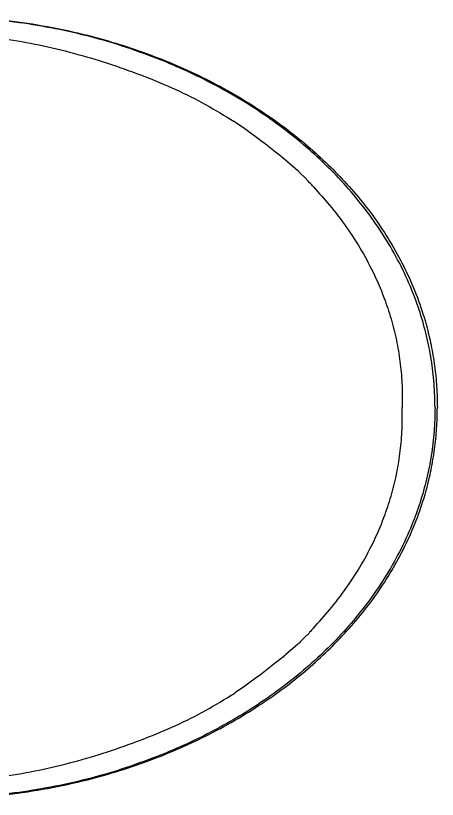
# Model space of a CAD drawing. Header units: millimetres. Extents: x 136 to 1356, y 36 to 868.
# Drawn here: x 460.3 to 664.5, y 488 to 867 of the extents above; entities that cross this region are included whole.
import ezdxf

# ---------------------------------------------------------------- set-up
doc = ezdxf.new("R2010")
doc.units = ezdxf.units.MM
doc.header["$LTSCALE"] = 20

msp = doc.modelspace()

# ---------------------------------------------------------------- linework, layer by layer
at = {"color": 7, "linetype": 'Continuous', "lineweight": 25}
for p, q in [((566.12, 815.78), (566.14, 815.82)), ((566.12, 539.23), (566.14, 539.18))]:
    msp.add_line(p, q, dxfattribs=at)
at = {"color": 7, "linetype": 'Continuous', "lineweight": 25, "flags": 128}
for points in [[(604.45, 784.21), (604.08, 784.65), (603.62, 785.16), (603.03, 785.81), (602.64, 786.25), (602.14, 786.77), (600.28, 788.7), (598.03, 790.92), (597.64, 791.3), (597.33, 791.58), (596.87, 792), (595.7, 793.04), (591.02, 797.14), (590.62, 797.48), (590.21, 797.83), (589.77, 798.21), (589.75, 798.22), (589.75, 798.23), (589.74, 798.23), (589.74, 798.23), (589.74, 798.23), (589.74, 798.23), (589.74, 798.23), (589.74, 798.23), (589.74, 798.23), (589.74, 798.23), (589.74, 798.23), (589.74, 798.23), (589.74, 798.23), (589.74, 798.23), (589.73, 798.24), (589.72, 798.25), (589.72, 798.25), (589.72, 798.25), (589.72, 798.25), (589.71, 798.26), (589.71, 798.26), (589.71, 798.26), (589.71, 798.26), (589.71, 798.26), (589.71, 798.26), (589.71, 798.26), (589.71, 798.26), (589.71, 798.26), (589.71, 798.26), (589.71, 798.26), (589.71, 798.26), (589.71, 798.26), (589.71, 798.26), (589.71, 798.26), (589.7, 798.27), (589.67, 798.29), (589.6, 798.35), (589.23, 798.64), (588.62, 799.13), (586.18, 801.06), (583.73, 802.97), (581.25, 804.86), (578.77, 806.73), (576.27, 808.59), (573.76, 810.42), (571.23, 812.24), (568.69, 814.04), (567.42, 814.93), (566.78, 815.38), (566.43, 815.62), (566.23, 815.76), (566.17, 815.8), (566.16, 815.81), (566.16, 815.81), (566.16, 815.81), (566.16, 815.81), (566.16, 815.81), (566.16, 815.81), (566.16, 815.81), (566.16, 815.81), (566.16, 815.81), (566.16, 815.81), (566.16, 815.81), (566.15, 815.81), (566.15, 815.81), (566.15, 815.81), (566.15, 815.81), (566.15, 815.81), (566.15, 815.81), (566.15, 815.81), (566.15, 815.81), (566.15, 815.81), (566.15, 815.81), (566.15, 815.81), (566.15, 815.82), (566.15, 815.82), (566.15, 815.82), (566.14, 815.82), (566.14, 815.82), (566.14, 815.82)], [(604.45, 570.8), (604.32, 570.64), (604.24, 570.55), (604.15, 570.44), (604.11, 570.39), (603.83, 570.08), (603.38, 569.58), (602.99, 569.15), (602.63, 568.76), (602.17, 568.26), (600.35, 566.38), (598.06, 564.11), (597.65, 563.72), (597.33, 563.42), (596.87, 563.01), (595.7, 561.96), (591.02, 557.87), (590.62, 557.53), (590.21, 557.17), (589.77, 556.8), (589.75, 556.78), (589.75, 556.78), (589.75, 556.78), (589.74, 556.78), (589.74, 556.78), (589.74, 556.78), (589.74, 556.78), (589.74, 556.78), (589.74, 556.78), (589.74, 556.78), (589.74, 556.78), (589.74, 556.78), (589.74, 556.78), (589.74, 556.77), (589.73, 556.77), (589.72, 556.76), (589.72, 556.76), (589.72, 556.76), (589.72, 556.75), (589.71, 556.75), (589.71, 556.75), (589.71, 556.75), (589.71, 556.75), (589.71, 556.75), (589.71, 556.75), (589.71, 556.75), (589.71, 556.75), (589.71, 556.75), (589.71, 556.75), (589.71, 556.75), (589.71, 556.75), (589.71, 556.75), (589.71, 556.75), (589.71, 556.75), (589.7, 556.74), (589.67, 556.72), (589.6, 556.66), (589.23, 556.36), (588.62, 555.88), (586.18, 553.95), (583.73, 552.04), (581.25, 550.14), (578.77, 548.27), (576.27, 546.42), (573.76, 544.58), (571.23, 542.77), (568.69, 540.97), (567.42, 540.07), (566.78, 539.63), (566.43, 539.38), (566.23, 539.25), (566.17, 539.2), (566.16, 539.2), (566.16, 539.2), (566.16, 539.2), (566.16, 539.19), (566.16, 539.19), (566.16, 539.19), (566.16, 539.19), (566.16, 539.19), (566.16, 539.19), (566.16, 539.19), (566.16, 539.19), (566.16, 539.19), (566.16, 539.19), (566.16, 539.19), (566.15, 539.19), (566.15, 539.19), (566.15, 539.19), (566.15, 539.19), (566.15, 539.19), (566.15, 539.19), (566.15, 539.19), (566.15, 539.19), (566.15, 539.19), (566.15, 539.19), (566.15, 539.19), (566.15, 539.19), (566.14, 539.19), (566.14, 539.18)]]:
    msp.add_lwpolyline(points, dxfattribs=at)
at = {"color": 7, "linetype": 'Continuous', "lineweight": 25}
for points, knots in [([(351.42, 866.8), (360.06, 866.84), (377.34, 866.92), (403.26, 867.08), (427.11, 866.92), (448.89, 865.7), (468.49, 863.21), (487.89, 859.48), (505.68, 854.83), (521.87, 849.53), (536.49, 843.84), (550.78, 837.33), (564.65, 830.01), (577.33, 822.3), (588.84, 814.31), (599.25, 806.19), (609.18, 797.44), (618.54, 788.11), (627.25, 778.2), (635.29, 767.66), (642.54, 756.46), (648.94, 744.63), (654.35, 732.32), (657.51, 723.06), (659.83, 714.82), (661.57, 707.55), (663.22, 697.67), (664.27, 687.61), (664.4, 680.87), (664.47, 677.5)], [0, 0, 0, 0, 0.063141, 0.126282, 0.189411, 0.237439, 0.285568, 0.333695, 0.381717, 0.419846, 0.458072, 0.496319, 0.534521, 0.57263, 0.604677, 0.636863, 0.669095, 0.701299, 0.733417, 0.76542, 0.798073, 0.830835, 0.863581, 0.896211, 0.9022, 0.926167, 0.950769, 0.975398, 1, 1, 1, 1]), ([(526.6, 847.17), (521, 849.2), (509.8, 853.26), (492.57, 857.98), (475.14, 861.72), (457.53, 864.38), (439.84, 866.07), (428.01, 866.31), (422.1, 866.44)], [0, 0, 0, 0, 0.166895, 0.333562, 0.500355, 0.667039, 0.833639, 1, 1, 1, 1]), ([(422.84, 858.24), (428.55, 858.09), (439.96, 857.78), (457, 855.7), (473.85, 852.6), (490.45, 848.47), (506.79, 843.54), (517.46, 839.61), (522.78, 837.65)], [0, 0, 0, 0, 0.16739, 0.334623, 0.501594, 0.668201, 0.834187, 1, 1, 1, 1]), ([(663.35, 677.5), (663.26, 681.39), (663.07, 689.16), (661.64, 700.74), (659.39, 712.18), (656.24, 723.4), (651.94, 735.23), (646.27, 747.51), (639.06, 760.1), (630.81, 772.05), (621.67, 783.3), (611.74, 793.79), (601.11, 803.58), (589.82, 812.67), (578, 821.02), (565.73, 828.65), (553.06, 835.54), (540.04, 841.79), (531.08, 845.38), (526.6, 847.17)], [0, 0, 0, 0, 0.050381, 0.100547, 0.150791, 0.201226, 0.251297, 0.3136, 0.376092, 0.438895, 0.501351, 0.563509, 0.625742, 0.688313, 0.750899, 0.813086, 0.875185, 0.937471, 1, 1, 1, 1]), ([(522.78, 837.65), (527.82, 835.61), (537.86, 831.53), (552.35, 824.22), (561.54, 818.59), (566.12, 815.78)], [0, 0, 0, 0, 0.33507, 0.66831, 1, 1, 1, 1]), ([(604.45, 784.21), (607.09, 781.3), (612.77, 775.06), (620.62, 764.73), (627.94, 753.4), (634.2, 741.56), (639, 730.11), (642.53, 719.19), (645.01, 708.9), (646.67, 698.49), (647.55, 688.01), (647.47, 681.01), (647.42, 677.5)], [0, 0, 0, 0, 0.099676, 0.2143, 0.328817, 0.441976, 0.554025, 0.643554, 0.73329, 0.822362, 0.911033, 1, 1, 1, 1]), ([(351.42, 488.21), (360.06, 488.16), (377.34, 488.08), (403.26, 487.92), (427.11, 488.08), (448.89, 489.3), (468.49, 491.8), (487.89, 495.53), (505.68, 500.18), (521.87, 505.48), (536.49, 511.17), (550.78, 517.68), (564.65, 525), (577.33, 532.71), (588.84, 540.69), (599.25, 548.82), (609.18, 557.56), (618.54, 566.9), (627.25, 576.81), (635.29, 587.35), (642.54, 598.55), (648.94, 610.38), (654.35, 622.68), (657.51, 631.94), (659.83, 640.19), (661.57, 647.45), (663.22, 657.34), (664.27, 667.4), (664.4, 674.14), (664.47, 677.5)], [0, 0, 0, 0, 0.063141, 0.126282, 0.189411, 0.237439, 0.285568, 0.333695, 0.381717, 0.419846, 0.458072, 0.496319, 0.534521, 0.57263, 0.604677, 0.636863, 0.669095, 0.701299, 0.733417, 0.76542, 0.798073, 0.830835, 0.863581, 0.896211, 0.9022, 0.926167, 0.950769, 0.975398, 1, 1, 1, 1]), ([(663.35, 677.5), (663.26, 673.61), (663.07, 665.85), (661.64, 654.27), (659.39, 642.83), (656.24, 631.61), (651.94, 619.78), (646.27, 607.5), (639.06, 594.91), (630.81, 582.95), (621.67, 571.71), (611.74, 561.21), (601.11, 551.42), (589.82, 542.34), (578, 533.98), (565.73, 526.36), (553.06, 519.47), (540.04, 513.21), (531.08, 509.63), (526.6, 507.83)], [0, 0, 0, 0, 0.050381, 0.100547, 0.150791, 0.201226, 0.251297, 0.3136, 0.376092, 0.438895, 0.501351, 0.563509, 0.625742, 0.688313, 0.750899, 0.813086, 0.875185, 0.937471, 1, 1, 1, 1]), ([(604.45, 570.8), (607.09, 573.7), (612.77, 579.95), (620.62, 590.27), (627.94, 601.61), (634.2, 613.45), (639, 624.89), (642.53, 635.82), (645.01, 646.1), (646.67, 656.52), (647.55, 667), (647.47, 674), (647.42, 677.5)], [0, 0, 0, 0, 0.099676, 0.2143, 0.328817, 0.441976, 0.554025, 0.643554, 0.73329, 0.822362, 0.911033, 1, 1, 1, 1]), ([(522.78, 517.36), (527.82, 519.4), (537.86, 523.47), (552.35, 530.79), (561.54, 536.42), (566.12, 539.23)], [0, 0, 0, 0, 0.33507, 0.66831, 1, 1, 1, 1]), ([(422.84, 496.76), (428.55, 496.92), (439.96, 497.23), (457, 499.3), (473.85, 502.4), (490.45, 506.53), (506.79, 511.46), (517.46, 515.39), (522.78, 517.36)], [0, 0, 0, 0, 0.16739, 0.334623, 0.501594, 0.668201, 0.834187, 1, 1, 1, 1]), ([(526.6, 507.83), (521, 505.8), (509.8, 501.75), (492.57, 497.03), (475.14, 493.28), (457.53, 490.62), (439.84, 488.94), (428.01, 488.69), (422.1, 488.57)], [0, 0, 0, 0, 0.166895, 0.333562, 0.500355, 0.667039, 0.833639, 1, 1, 1, 1])]:
    msp.add_open_spline(points, degree=3, knots=knots, dxfattribs=at)

doc.saveas('drawing.dxf')
